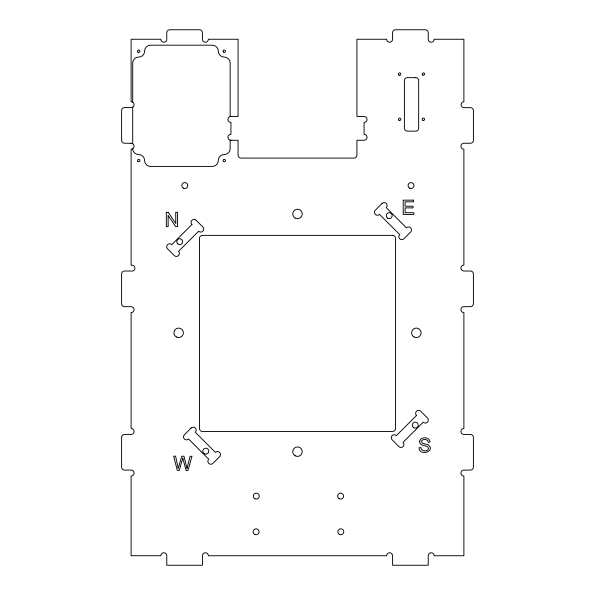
<?xml version="1.0" encoding="UTF-8"?>
<svg xmlns="http://www.w3.org/2000/svg" width="595" height="595" viewBox="0 0 595 595"><rect width="100%" height="100%" fill="white"/><g stroke="black" fill="none" stroke-linecap="round" stroke-linejoin="round"><path stroke-width="0.89" d="M130.922 143.254L124.571 143.254A2.968 2.968 0 0 1 121.603 140.279L121.603 110.566A2.968 2.968 0 0 1 124.571 107.598L131.108 107.598A2.968 2.968 0 0 0 134.083 104.623A2.968 2.968 0 0 0 131.108 101.656L131.108 39.255L160.821 39.255A2.968 2.968 0 0 0 163.796 42.23A2.968 2.968 0 0 0 166.764 39.255L166.764 32.718A2.968 2.968 0 0 1 169.739 29.75L199.451 29.75A2.968 2.968 0 0 1 202.419 32.718L202.419 39.255A2.968 2.968 0 0 0 205.394 42.23A2.968 2.968 0 0 0 208.362 39.255L238.074 39.255L238.074 116.508L230.161 116.508L230.161 63.018A5.943 5.943 0 0 0 224.218 57.075A5.943 5.943 0 0 1 218.276 51.133A5.943 5.943 0 0 0 212.333 45.19L150.535 45.19A5.943 5.943 0 0 0 144.592 51.133A5.943 5.943 0 0 1 138.65 57.075A5.943 5.943 0 0 0 132.707 63.018L132.707 102.117M132.707 107.13L132.707 143.715M132.707 148.765A5.943 5.943 0 0 0 138.65 154.536A5.943 5.943 0 0 1 144.592 160.479A5.943 5.943 0 0 0 150.535 166.422L212.333 166.422A5.943 5.943 0 0 0 218.276 160.479A5.943 5.943 0 0 1 224.218 154.536A5.943 5.943 0 0 0 230.161 148.594L230.161 140.279L238.074 140.279L238.074 155.139A2.968 2.968 0 0 0 241.049 158.106L353.951 158.106A2.968 2.968 0 0 0 356.926 155.139L356.926 140.279L364.058 140.279A2.968 2.968 0 0 0 367.026 137.311A2.968 2.968 0 0 0 364.058 134.336L364.058 122.451A2.968 2.968 0 0 0 367.026 119.483A2.968 2.968 0 0 0 364.058 116.508L356.926 116.508L356.926 39.255L386.638 39.255A2.968 2.968 0 0 0 389.606 42.23A2.968 2.968 0 0 0 392.581 39.255L392.581 32.718A2.968 2.968 0 0 1 395.549 29.75L425.261 29.75A2.968 2.968 0 0 1 428.236 32.718L428.236 39.255A2.968 2.968 0 0 0 431.204 42.23A2.968 2.968 0 0 0 434.179 39.255L463.892 39.255L463.892 101.7A2.968 2.968 0 0 0 461.088 104.668A2.968 2.968 0 0 0 463.892 107.636L470.429 107.636A2.968 2.968 0 0 1 473.397 110.603L473.397 140.279A2.968 2.968 0 0 1 470.481 143.254L463.892 143.254A2.968 2.968 0 0 0 460.917 146.221A2.968 2.968 0 0 0 463.892 149.196L463.892 265.072A2.968 2.968 0 0 0 460.917 268.048A2.968 2.968 0 0 0 463.892 271.015L470.429 271.015A2.968 2.968 0 0 1 473.397 273.99L473.397 303.703A2.968 2.968 0 0 1 470.429 306.67L463.892 306.67A2.968 2.968 0 0 0 460.917 309.645A2.968 2.968 0 0 0 463.892 312.613L463.892 428.489A2.968 2.968 0 0 0 460.917 431.464A2.968 2.968 0 0 0 463.892 434.432L470.429 434.432A2.968 2.968 0 0 1 473.397 437.407L473.397 467.12A2.968 2.968 0 0 1 470.429 470.087L463.892 470.087A2.968 2.968 0 0 0 460.917 473.062A2.968 2.968 0 0 0 463.892 476.03L463.892 555.745L434.179 555.745A2.968 2.968 0 0 0 431.204 552.77A2.968 2.968 0 0 0 428.236 555.745L428.236 565.25L392.581 565.25L392.581 555.745A2.968 2.968 0 0 0 389.606 552.77A2.968 2.968 0 0 0 386.638 555.745L208.362 555.745A2.968 2.968 0 0 0 205.394 552.77A2.968 2.968 0 0 0 202.419 555.745L202.419 565.25L166.764 565.25L166.764 555.745A2.968 2.968 0 0 0 163.796 552.77A2.968 2.968 0 0 0 160.821 555.745L131.108 555.745L131.108 476.03A2.968 2.968 0 0 0 134.083 473.062A2.968 2.968 0 0 0 131.108 470.087L124.571 470.087A2.968 2.968 0 0 1 121.603 467.12L121.603 437.407A2.968 2.968 0 0 1 124.571 434.432L131.108 434.432A2.968 2.968 0 0 0 134.083 431.464A2.968 2.968 0 0 0 131.108 428.489L131.108 312.613A2.968 2.968 0 0 0 134.083 309.645A2.968 2.968 0 0 0 131.108 306.67L124.571 306.67A2.968 2.968 0 0 1 121.603 303.703L121.603 273.99A2.968 2.968 0 0 1 124.571 271.015L131.108 271.015A2.968 2.968 0 0 0 134.916 268.166A2.968 2.968 0 0 0 131.108 265.311L131.108 149.196A2.968 2.968 0 0 0 134.083 146.177A2.968 2.968 0 0 0 131.019 143.254M230.942 116.508A2.968 2.968 0 0 0 227.974 119.483A2.968 2.968 0 0 0 230.942 122.451L230.942 134.336A2.968 2.968 0 0 0 227.974 137.311A2.968 2.968 0 0 0 230.942 140.279M419.676 441.193C418.977 446.867 427.5 444.242 428.616 448.429C427.976 452.23 420.888 451.419 420.858 447.559L419.081 447.715C419.036 456.588 435.964 451.56 428.526 445.067C426.541 443.491 421.052 444.554 421.565 440.947C422.963 438.478 428.05 439.013 428.192 442.189L430.007 442.055C429.917 436.789 420.672 436.18 419.676 441.193M187.209 467.752L187.038 468.525L183.974 456.239L181.698 456.224L178.255 468.466L175.57 456.179L173.636 456.164L177.317 470.452L179.244 470.466L182.777 457.949A42.929 42.929 0 0 0 183.096 459.206L186.138 470.519L187.96 470.526L191.969 456.291L190.073 456.283L187.209 467.752M191.932 224.479L171.762 244.649A2.968 2.968 0 0 0 167.559 244.649A2.968 2.968 0 0 0 167.559 248.851L174.283 255.575A2.968 2.968 0 0 0 178.485 255.575A2.968 2.968 0 0 0 178.485 251.373L198.656 231.202A2.968 2.968 0 0 0 202.858 231.202A2.968 2.968 0 0 0 202.858 227L196.134 220.276A2.968 2.968 0 0 0 191.932 220.276A2.968 2.968 0 0 0 191.932 224.479M382.064 203.468L375.341 210.191A2.968 2.968 0 0 0 375.341 214.393A2.968 2.968 0 0 0 379.543 214.393L399.706 234.564A2.968 2.968 0 0 0 399.706 238.766A2.968 2.968 0 0 0 403.908 238.766L410.632 232.043A2.968 2.968 0 0 0 410.632 227.84A2.968 2.968 0 0 0 406.43 227.84L386.267 207.67A2.968 2.968 0 0 0 386.267 203.468A2.968 2.968 0 0 0 382.064 203.468M191.092 428.058L184.368 434.781A2.968 2.968 0 0 0 184.368 438.984A2.968 2.968 0 0 0 188.57 438.984L208.733 459.154A2.968 2.968 0 0 0 208.733 463.356A2.968 2.968 0 0 0 212.936 463.356L219.659 456.633A2.968 2.968 0 0 0 219.659 452.431A2.968 2.968 0 0 0 215.457 452.431L195.294 432.26A2.968 2.968 0 0 0 195.294 428.058A2.968 2.968 0 0 0 191.092 428.058M416.515 415.451L396.344 435.622A2.968 2.968 0 0 0 392.142 435.622A2.968 2.968 0 0 0 392.142 439.824L398.866 446.548A2.968 2.968 0 0 0 403.068 446.548A2.968 2.968 0 0 0 403.068 442.345L423.238 422.175A2.968 2.968 0 0 0 427.441 422.175A2.968 2.968 0 0 0 427.441 417.973L420.717 411.249A2.968 2.968 0 0 0 416.515 411.249A2.968 2.968 0 0 0 416.515 415.451M168.221 212.348L166.288 212.356L166.362 226.621L168.177 226.613L168.11 215.405L175.666 226.569L177.6 226.554L177.518 212.296L175.711 212.303L175.778 223.504L168.221 212.348M415.697 77.655L407.374 77.655A2.968 2.968 0 0 0 404.407 80.63L404.407 128.17A2.968 2.968 0 0 0 407.374 131.138L415.697 131.138A2.968 2.968 0 0 0 418.664 128.17L418.664 80.63A2.968 2.968 0 0 0 415.697 77.655M413.532 200.158L403.217 200.158L403.217 214.423L413.86 214.423L413.86 212.735L405.106 212.735L405.106 207.886L412.997 207.886L412.997 206.212L405.106 206.212L405.106 201.839L413.532 201.839L413.532 200.158M392.581 235.36L202.419 235.36A2.968 2.968 0 0 0 199.451 238.335L199.451 428.489A2.968 2.968 0 0 0 202.419 431.464L392.581 431.464A2.968 2.968 0 0 0 395.549 428.489L395.549 238.335A2.968 2.968 0 0 0 392.581 235.36M137.951 161.453A1.19 1.19 0 0 0 139.877 160.71A1.19 1.19 0 0 0 138.271 159.423A1.19 1.19 0 0 0 137.951 161.453M223.675 161.557A1.19 1.19 0 0 0 225.46 160.531A1.19 1.19 0 0 0 223.675 159.505A1.19 1.19 0 0 0 223.675 161.557M413.971 336.934A4.753 4.753 0 0 0 421.104 332.821A4.753 4.753 0 0 0 413.971 328.7A4.753 4.753 0 0 0 413.971 336.934M339.329 534.347A2.968 2.968 0 0 0 343.784 531.774A2.968 2.968 0 0 0 339.329 529.2A2.968 2.968 0 0 0 339.329 534.347M339.12 498.692A2.968 2.968 0 0 0 343.575 496.118A2.968 2.968 0 0 0 339.12 493.545A2.968 2.968 0 0 0 339.12 498.692M399.052 120.287A1.19 1.19 0 0 0 400.837 119.253A1.19 1.19 0 0 0 399.052 118.227A1.19 1.19 0 0 0 399.052 120.287M399.052 75.119A1.19 1.19 0 0 0 400.837 74.092A1.19 1.19 0 0 0 399.052 73.059A1.19 1.19 0 0 0 399.052 75.119M422.822 120.287A1.19 1.19 0 0 0 424.607 119.253A1.19 1.19 0 0 0 422.822 118.227A1.19 1.19 0 0 0 422.822 120.287M422.822 75.119A1.19 1.19 0 0 0 424.607 74.092A1.19 1.19 0 0 0 422.822 73.059A1.19 1.19 0 0 0 422.822 75.119M295.12 455.785A4.753 4.753 0 0 0 302.253 451.672A4.753 4.753 0 0 0 295.12 447.552A4.753 4.753 0 0 0 295.12 455.785M254.623 534.347A2.968 2.968 0 0 0 259.078 531.774A2.968 2.968 0 0 0 254.623 529.2A2.968 2.968 0 0 0 254.623 534.347M254.831 498.692A2.968 2.968 0 0 0 259.286 496.118A2.968 2.968 0 0 0 254.831 493.545A2.968 2.968 0 0 0 254.831 498.692M295.12 218.082A4.753 4.753 0 0 0 302.253 213.969A4.753 4.753 0 0 0 295.12 209.849A4.753 4.753 0 0 0 295.12 218.082M176.276 336.934A4.753 4.753 0 0 0 183.401 332.821A4.753 4.753 0 0 0 176.276 328.7A4.753 4.753 0 0 0 176.276 336.934M409.553 188.139A2.968 2.968 0 0 0 414.008 185.566A2.968 2.968 0 0 0 409.553 182.992A2.968 2.968 0 0 0 409.553 188.139M183.334 188.139A2.968 2.968 0 0 0 187.797 185.566A2.968 2.968 0 0 0 183.334 182.992A2.968 2.968 0 0 0 183.334 188.139M138.107 52.219A1.19 1.19 0 0 0 139.885 51.185A1.19 1.19 0 0 0 138.107 50.158A1.19 1.19 0 0 0 138.107 52.219M223.43 52.025A1.19 1.19 0 0 0 225.416 51.497A1.19 1.19 0 0 0 223.965 50.04A1.19 1.19 0 0 0 223.43 52.025M387.717 218.231A2.968 2.968 0 0 0 392.172 215.658A2.968 2.968 0 0 0 387.717 213.084A2.968 2.968 0 0 0 387.717 218.231M413.77 427.693A2.968 2.968 0 0 0 418.226 425.12A2.968 2.968 0 0 0 413.77 422.547A2.968 2.968 0 0 0 413.77 427.693M177.645 243.809A2.968 2.968 0 0 0 182.613 242.477A2.968 2.968 0 0 0 178.976 238.84A2.968 2.968 0 0 0 177.645 243.809M204.308 453.74A2.968 2.968 0 0 0 208.771 451.166A2.968 2.968 0 0 0 204.308 448.593A2.968 2.968 0 0 0 204.308 453.74"/></g></svg>
